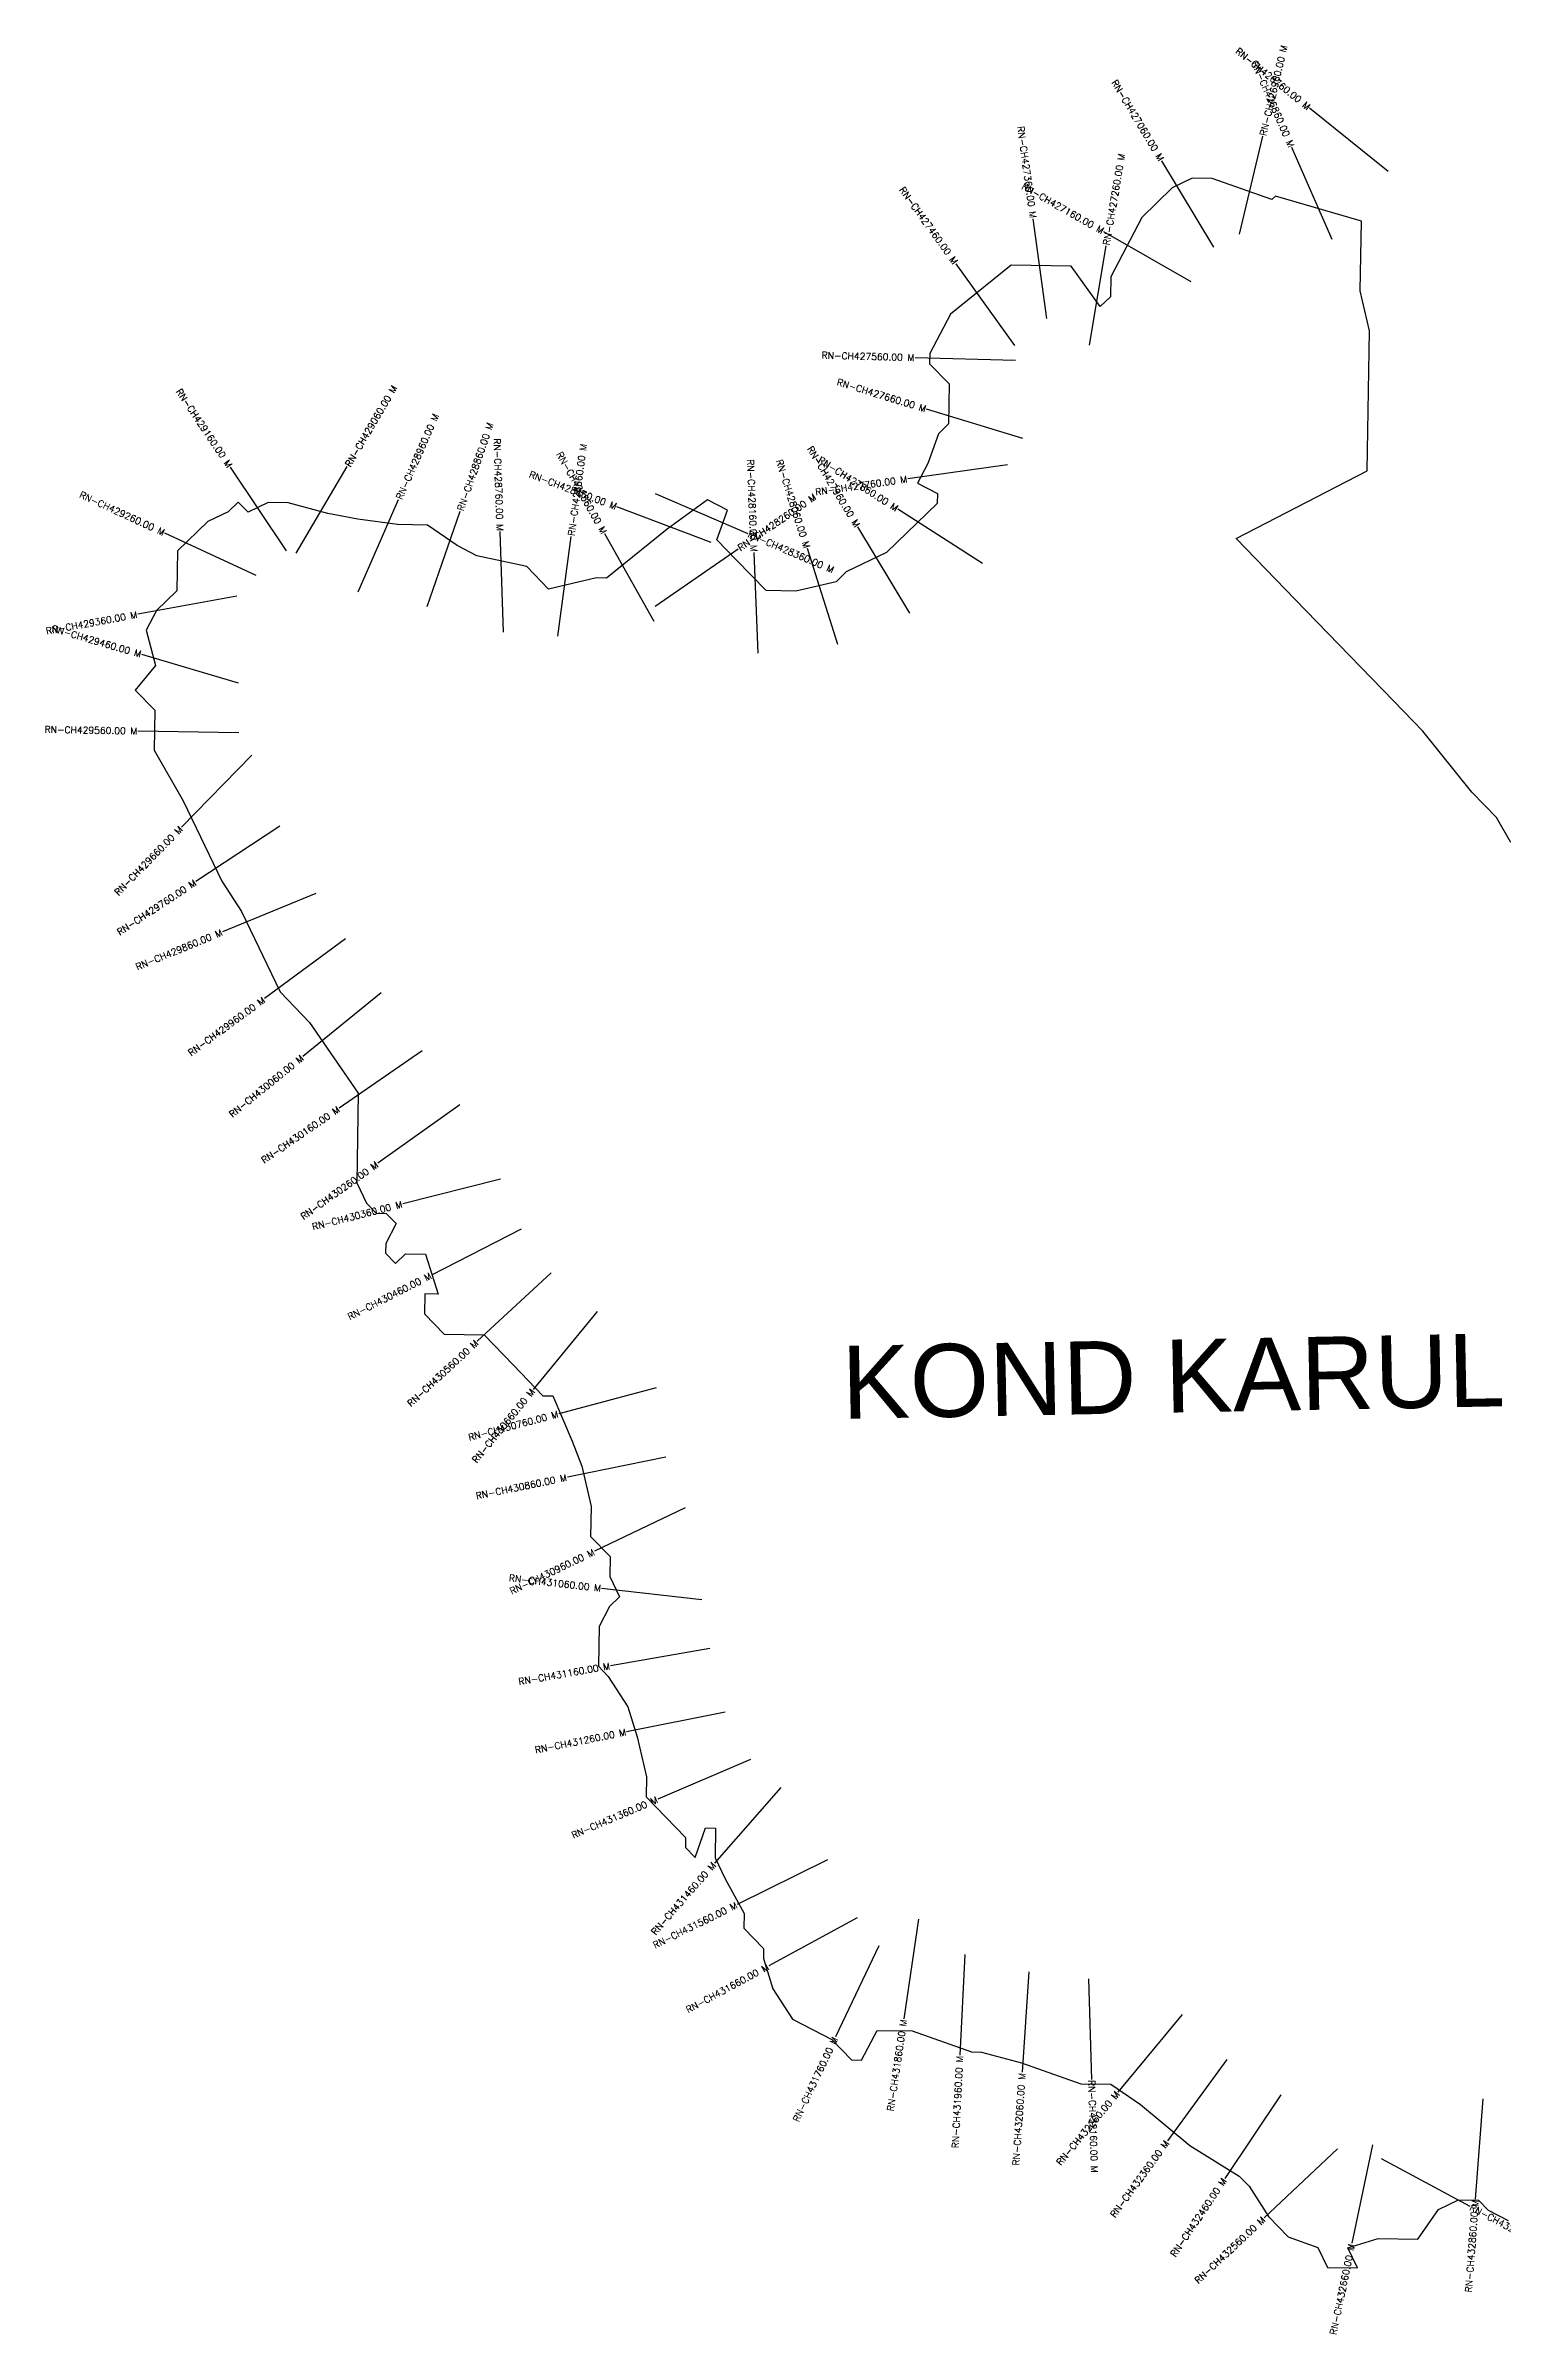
# Model space of a CAD drawing. Header units: metres. Extents: x 305188 to 309375, y 1922807 to 1926263.
# Drawn here: x 305188 to 307359, y 1922854 to 1926263 of the extents above; entities that cross this region are included whole.
import ezdxf
from ezdxf.enums import TextEntityAlignment as Align

# ---------------------------------------------------------------- set-up
doc = ezdxf.new("R2010")
doc.units = ezdxf.units.M
for name, color, linetype in [('CS', 134, 'Continuous'), ('CSMark', 6, 'Continuous'), ('VILLAGE BOUNDRY', 10, 'Continuous'), ('VILLAGE NAME', 250, 'Continuous')]:
    doc.layers.add(name, color=color, linetype=linetype)
doc.styles.get("Standard").update_dxf_attribs({"font": 'simplex.shx'})

msp = doc.modelspace()

# ---------------------------------------------------------------- linework, layer by layer
at = {"layer": 'CS'}
for p, q in [((307187.5, 1926075.4), (307070.6, 1926169.4)), ((306966.3, 1925981.8), (307000.8, 1926127.8)), ((307104.2, 1925973.8), (307044.1, 1926111.2)), ((306927.7, 1925962.6), (306850.6, 1926091.3)), ((306679.2, 1925856.3), (306658.9, 1926005)), ((306894.1, 1925911.1), (306763.8, 1925985.5)), ((306631.5, 1925816), (306543.9, 1925937.8)), ((306742.5, 1925816.8), (306767.5, 1925964.7)), ((306632.7, 1925793.8), (306482.8, 1925797.8)), ((306643.3, 1925677.3), (306499.8, 1925721.3)), ((305546.9, 1925510.4), (305463.1, 1925634.9)), ((305561.1, 1925506.5), (305637.2, 1925635.8)), ((306620.4, 1925638.5), (306472, 1925617.3)), ((306095.9, 1925595.5), (306233.6, 1925536.2)), ((305653.4, 1925449.1), (305713.7, 1925586.5)), ((305756.2, 1925427.5), (305805.2, 1925569.3)), ((306179.2, 1925522.5), (306038.9, 1925575.5)), ((306583.5, 1925491.2), (306457.2, 1925572.1)), ((305501.7, 1925473.6), (305365.5, 1925536.5)), ((305869.8, 1925388.8), (305864.9, 1925538.8)), ((305951, 1925383), (305970.7, 1925531.7)), ((306094.4, 1925404.7), (306020.8, 1925535.4)), ((306475.2, 1925417.4), (306397.8, 1925545.8)), ((306096, 1925427.8), (306219.4, 1925513)), ((306249, 1925357.8), (306243.1, 1925507.7)), ((306368, 1925370.6), (306322.5, 1925513.5)), ((305472.7, 1925442.7), (305325.2, 1925415.6)), ((305475, 1925313.2), (305331.1, 1925355.6)), ((305475.5, 1925238.9), (305325.5, 1925241.7)), ((305495.3, 1925205.6), (305390.3, 1925098.5)), ((305536.8, 1925100.1), (305411.6, 1925017.6)), ((305590.2, 1924999.5), (305451.4, 1924942.6)), ((305634.7, 1924932), (305513.9, 1924843.1)), ((305687.5, 1924851.6), (305571.1, 1924757)), ((305748.7, 1924765.3), (305625.2, 1924680.1)), ((305804.8, 1924684.8), (305682.6, 1924597.8)), ((305865.3, 1924574.2), (305719.9, 1924537.3)), ((305896.2, 1924499.5), (305762.5, 1924431.4)), ((305940.8, 1924434.7), (305830.9, 1924332.7)), ((306009.3, 1924376.9), (305914.2, 1924260.9)), ((306097.1, 1924263.1), (305952.1, 1924224.8)), ((306111.9, 1924160.3), (305965, 1924130.1)), ((306140.7, 1924084.6), (306005.5, 1924019.8)), ((306165.1, 1923947.6), (306016, 1923964.5)), ((306177, 1923875.1), (306029.2, 1923849.4)), ((306200.3, 1923780.4), (306053.2, 1923750.9)), ((306237.8, 1923709.7), (306099.9, 1923650.8)), ((306282.8, 1923668.2), (306184.1, 1923555.3)), ((306352.6, 1923560), (306218, 1923493.7)), ((306396.9, 1923473.7), (306265, 1923402.2)), ((306487.9, 1923471.8), (306466.2, 1923323.3)), ((306428.8, 1923431.9), (306364.5, 1923296.4)), ((306556.8, 1923419.2), (306549.5, 1923269.4)), ((306652.5, 1923393.3), (306642.4, 1923243.7)), ((306741.2, 1923383.1), (306745.9, 1923233.2)), ((306880.9, 1923329.7), (306785, 1923214.3)), ((306947.1, 1923262.7), (306858.7, 1923141.5)), ((307027.9, 1923210.1), (306944.1, 1923085.7)), ((307328.5, 1923204.1), (307317.3, 1923054.5)), ((307111.9, 1923129.6), (307002.7, 1923026.8)), ((307164, 1923135.8), (307133.6, 1922989)), ((307177.1, 1923115.1), (307309.3, 1923044.2))]:
    msp.add_line(p, q, dxfattribs=at)
at = {"layer": 'VILLAGE BOUNDRY'}
msp.add_lwpolyline([(307370.4, 1925075.6), (307348.7, 1925113.1), (307312.1, 1925150.9), (307239.2, 1925241.4), (307224.6, 1925256.5), (307195.4, 1925286.7), (307049.1, 1925437.9), (306961.3, 1925528.6), (307156.4, 1925629.5), (307159.8, 1925837.7), (307146, 1925897.4), (307147.7, 1926001.5), (307019.7, 1926038.7), (307014.3, 1926033.5), (306925.6, 1926064.7), (306895.8, 1926065.2), (306865.9, 1926050.8), (306820.5, 1926006.9), (306774.4, 1925918.4), (306773.9, 1925888.7), (306758.8, 1925874.1), (306715.2, 1925934.3), (306626, 1925935.8), (306535.5, 1925862.9), (306504.8, 1925803.9), (306504.5, 1925789), (306533.8, 1925758.8), (306532.8, 1925699.3), (306517.7, 1925684.7), (306502.1, 1925640.3), (306486.7, 1925610.8), (306516.2, 1925595.5), (306515.9, 1925580.6), (306440.4, 1925507.5), (306380.4, 1925478.7), (306365.3, 1925464.1), (306305.5, 1925450.2), (306260.9, 1925450.9), (306217.1, 1925496.3), (306187.8, 1925526.5), (306203.4, 1925570.9), (306173.9, 1925586.3), (306113.7, 1925542.6), (306023.2, 1925469.7), (306008.4, 1925470), (305936.7, 1925453.3), (305904.5, 1925486.6), (305830.4, 1925502.6), (305800.9, 1925518), (305756.8, 1925548.5), (305712.2, 1925549.2), (305652.8, 1925557.6), (305608.3, 1925565.8), (305549.1, 1925581.7), (305519.4, 1925582.2), (305489.4, 1925567.8), (305474.7, 1925582.9), (305459.6, 1925568.3), (305429.6, 1925553.9), (305384.3, 1925510), (305383.3, 1925450.5), (305353.1, 1925421.3), (305337.7, 1925391.8), (305351.7, 1925339.5), (305321.4, 1925302.8), (305350.6, 1925272.6), (305349.6, 1925213.1), (305393, 1925138), (305450.5, 1925018), (305479.5, 1924972.9), (305537.1, 1924853), (305580.9, 1924807.6), (305653.5, 1924702.3), (305651.3, 1924568.5), (305665.7, 1924538.5), (305680.3, 1924523.4), (305695.2, 1924523.1), (305709.9, 1924508), (305694.5, 1924478.5), (305694.3, 1924463.7), (305708.9, 1924448.5), (305724, 1924463.2), (305753.7, 1924462.7), (305772.6, 1924402.8), (305752.7, 1924403.2), (305752.3, 1924373.4), (305781.5, 1924343.2), (305841, 1924342.2), (305884.9, 1924296.9), (305928.7, 1924251.5), (305943.6, 1924251.2), (305972.2, 1924183.9), (305986.5, 1924146.4), (306000.4, 1924086.7), (305999.6, 1924042.1), (306028.9, 1924011.9), (306028.4, 1923982.1), (306042.8, 1923952.1), (306027.7, 1923937.5), (306012.3, 1923908), (306011.4, 1923848.5), (306026, 1923833.4), (306055, 1923788.3), (306069.1, 1923743.4), (306083, 1923683.7), (306082.5, 1923654), (306141, 1923593.5), (306140.8, 1923578.6), (306155.4, 1923563.5), (306171, 1923607.9), (306185.9, 1923607.6), (306185.1, 1923563), (306199.5, 1923533), (306228.4, 1923480.5), (306228, 1923458.2), (306257.3, 1923427.9), (306257, 1923413.1), (306271.1, 1923368.2), (306300.2, 1923323.1), (306359.1, 1923292.4), (306388.4, 1923262.1), (306403.3, 1923261.9), (306426.3, 1923306.1), (306478.4, 1923305.3), (306567.1, 1923274.1), (306582, 1923273.8), (306641.2, 1923258), (306730, 1923226.7), (306774.6, 1923226), (306818.7, 1923195.6), (306892.1, 1923134.8), (306965.7, 1923089), (306980.3, 1923073.9), (307009.3, 1923028.8), (307038.5, 1922998.5), (307082.9, 1922982.9), (307097.3, 1922952.9), (307141.9, 1922952.2), (307127.5, 1922982.2), (307172.4, 1922996.3), (307231.9, 1922995.3), (307262.4, 1923039.5), (307292.3, 1923053.8), (307322.1, 1923053.3), (307336.7, 1923038.2), (307366.2, 1923022.9)], dxfattribs=at)

# ---------------------------------------------------------------- texts
at = {"layer": 'CSMark'}
for s, rotation, p in [('RN-CH426760.00 M', 321.1918, (307069.8, 1926170)), ('RN-CH427060.00 M', 300.9199, (306850.1, 1926092.2)), ('RN-CH426860.00 M', 293.6296, (307043.7, 1926112.1)), ('RN-CH427360.00 M', 277.7797, (306658.8, 1926006)), ('RN-CH427460.00 M', 305.699, (306543.4, 1925938.7)), ('RN-CH427160.00 M', 330.2934, (306762.9, 1925986)), ('RN-CH427560.00 M', 358.4785, (306481.8, 1925797.9)), ('RN-CH427660.00 M', 342.9652, (306498.9, 1925721.6)), ('RN-CH429160.00 M', 303.9571, (305462.6, 1925635.7)), ('RN-CH428760.00 M', 271.866, (305864.8, 1925539.8)), ('RN-CH427960.00 M', 301.1009, (306397.2, 1925546.7)), ('RN-CH428460.00 M', 339.2845, (306038, 1925575.9)), ('RN-CH428560.00 M', 299.3811, (306020.3, 1925536.3)), ('RN-CH428160.00 M', 272.2282, (306243.1, 1925508.7)), ('RN-CH428060.00 M', 287.6653, (306322.2, 1925514.4)), ('RN-CH427860.00 M', 327.363, (306456.3, 1925572.6)), ('RN-CH429260.00 M', 335.2168, (305364.6, 1925536.9)), ('RN-CH427760.00 M', 8.1338, (306471, 1925617.1)), ('RN-CH429360.00 M', 10.4146, (305324.2, 1925415.4)), ('RN-CH429460.00 M', 343.5817, (305330.1, 1925355.9)), ('RN-CH429560.00 M', 358.9459, (305324.5, 1925241.7)), ('RN-CH429660.00 M', 45.5603, (305389.6, 1925097.8)), ('RN-CH429760.00 M', 33.402, (305410.8, 1925017)), ('RN-CH429860.00 M', 22.2984, (305450.5, 1924942.2)), ('RN-CH429960.00 M', 36.3166, (305513.1, 1924842.5)), ('RN-CH430060.00 M', 39.1257, (305570.3, 1924756.3)), ('RN-CH430160.00 M', 34.6224, (305624.4, 1924679.5)), ('RN-CH430260.00 M', 35.459, (305681.8, 1924597.2)), ('RN-CH430360.00 M', 14.2574, (305718.9, 1924537)), ('RN-CH430460.00 M', 26.9903, (305761.7, 1924431)), ('RN-CH430560.00 M', 42.8566, (305830.1, 1924332)), ('RN-CH430660.00 M', 50.6601, (305913.6, 1924260.2)), ('RN-CH430760.00 M', 14.8209, (305951.2, 1924224.5)), ('RN-CH430860.00 M', 11.6067, (305964, 1924129.9)), ('RN-CH430960.00 M', 25.5976, (306004.6, 1924019.3)), ('RN-CH431060.00 M', 353.5124, (306015.1, 1923964.7)), ('RN-CH431160.00 M', 9.8999, (306028.3, 1923849.2)), ('RN-CH431260.00 M', 11.3168, (306052.2, 1923750.7)), ('RN-CH431360.00 M', 23.0982, (306098.9, 1923650.4)), ('RN-CH431460.00 M', 48.8635, (306183.5, 1923554.5)), ('RN-CH431560.00 M', 26.2187, (306217.1, 1923493.3)), ('RN-CH431660.00 M', 28.4583, (306264.1, 1923401.7)), ('RN-CH431860.00 M', 81.6794, (306466, 1923322.3)), ('RN-CH431760.00 M', 64.5921, (306364.1, 1923295.5)), ('RN-CH431960.00 M', 87.1976, (306549.4, 1923268.4)), ('RN-CH432060.00 M', 86.1335, (306642.3, 1923242.7)), ('RN-CH432260.00 M', 50.2814, (306784.4, 1923213.5)), ('RN-CH432360.00 M', 53.8908, (306858.1, 1923140.7)), ('RN-CH432460.00 M', 56.0477, (306943.6, 1923084.8)), ('RN-CH432860.00 M', 85.7349, (307317.3, 1923053.5)), ('RN-CH432560.00 M', 43.284, (307002, 1923026.1)), ('RN-CH432660.00 M', 78.2828, (307133.4, 1922988))]:
    msp.add_text(s, height=10, rotation=rotation, dxfattribs=at).set_placement(p, align=Align.MIDDLE_RIGHT)
for s, rotation, p in [('RN-CH426960.00 M', 76.7227, (307001, 1926128.8)), ('RN-CH427260.00 M', 80.3824, (306767.7, 1925965.7)), ('RN-CH429060.00 M', 59.4966, (305637.7, 1925636.6)), ('RN-CH428960.00 M', 66.2993, (305714.1, 1925587.4)), ('RN-CH428860.00 M', 70.9357, (305805.5, 1925570.2)), ('RN-CH428660.00 M', 82.4393, (305970.9, 1925532.7)), ('RN-CH428260.00 M', 34.6085, (306220.3, 1925513.5)), ('RN-CH428360.00 M', 336.7094, (306234.6, 1925535.8)), ('RN-CH432160.00 M', 271.7759, (306745.9, 1923232.2)), ('RN-CH432760.00 M', 331.782, (307310.1, 1923043.7))]:
    msp.add_text(s, height=10, rotation=rotation, dxfattribs=at).set_placement(p, align=Align.MIDDLE_LEFT)
at = {"layer": 'VILLAGE NAME', "insert": (306372.6, 1924325.7), "char_height": 108.748, "attachment_point": 1, "rotation": 1.1028}
msp.add_mtext_dynamic_manual_height_columns('{\\fArial|b0|i0|c0|p34;KOND KARUL}', width=1571.314, gutter_width=543.7, heights=[0], dxfattribs=at)

doc.saveas('drawing.dxf')
